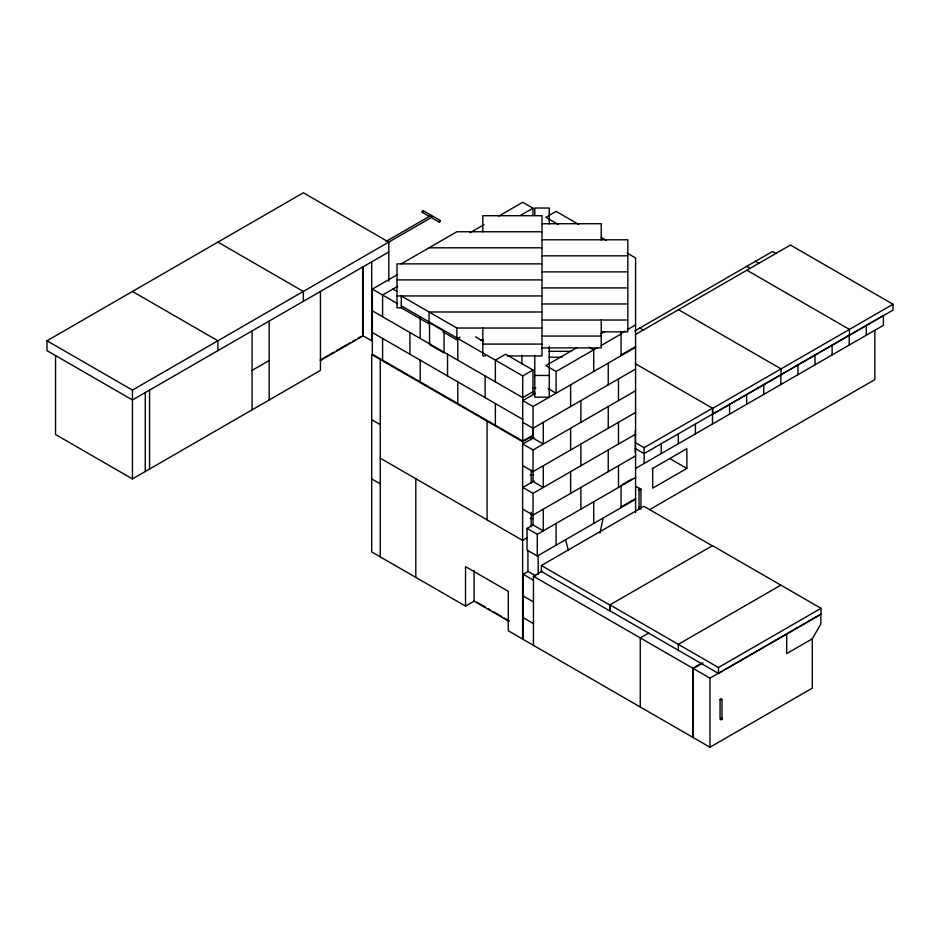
<?xml version="1.0" encoding="UTF-8"?>
<svg xmlns="http://www.w3.org/2000/svg" width="940" height="940" viewBox="0 0 940 940"><rect width="100%" height="100%" fill="white"/><g stroke="black" fill="none" stroke-linecap="round" stroke-linejoin="round"><path stroke-width="1.41" d="M639.27 489.869L639.952 488.694L640.951 489.117L640.974 508.998M599.979 533.109L603.116 518.034M720.064 699.489L721.991 699.489L721.991 719.218L721.027 719.782L720.064 719.218L720.064 699.489L721.991 699.489M639.741 509.515L639.047 508.975L639.047 489.235L640.352 488.706L639.952 490.257M640.974 489.258L639.047 489.235M639.047 508.975L639.682 508.281M430.802 215.742L432.142 216.729M720.604 718.489L721.039 719.57M701.675 663.205L692.874 668.281L692.874 737.36L709.97 747.218L812.289 688.139L812.289 638.812L820.843 624.007L820.843 614.137L709.97 678.151L533.45 576.267L533.45 645.334M721.391 699.971L721.356 698.632L720.557 700.359M422.906 211.888L421.884 211.794L422.906 210.513L440.132 220.43L440.132 221.546L439.168 222.099L431.284 217.551L132.446 390.112L132.446 478.918L55.542 434.515L55.542 355.579M639.682 506.907L638.659 508.188L639.776 508.446M388.796 251.979L132.446 399.982L47 350.644L47 340.785L303.35 192.782L388.796 242.109L388.796 281.213M386.011 241.451L430.32 215.871M401.262 263.858L456.852 231.757L542.016 231.757M532.98 427.912L532.98 435.138L522.722 441.06L372.334 354.239L372.334 289.109L397.397 274.644M470.094 232.674L483.877 224.719M498.917 216.036L522.722 202.288L532.98 208.198L532.98 215.436M252.084 370.384L269.169 360.514M397.632 286.348L382.592 295.031L382.592 316.745M520.443 215.436L532.98 208.198M320.14 360.102L333.888 352.159M336.391 350.714L350.15 342.771M352.653 341.326L355.156 339.88M357.647 338.435L361.406 336.273M320.646 360.396L363.169 335.85L363.169 267.148M132.446 478.918L320.446 370.384L320.446 291.447M460.06 337.131L457.78 338.447L457.78 360.149M401.392 305.888L522.722 375.941L532.98 370.019L532.98 394.624M577.184 347.506L545.846 365.601L556.104 371.523L597.429 347.659M600.989 333.759L604.749 331.585M621.082 333.301L624.701 331.209M627.121 329.822L635.581 324.935M601.165 345.509L621.046 334.029M634.77 330.986L772.516 251.462L776.287 253.636M532.98 391.733L522.722 397.644L372.334 310.823M635.475 334.522L790.458 245.046L893 304.255L893 310.165L712.696 414.27L712.696 408.348L893 304.255M535.318 393.39L522.793 400.616L533.039 406.538L635.581 347.342M621.082 355.014L635.581 346.637M635.581 369.044L533.039 428.252L522.793 422.33M474.077 570.474L474.077 601.165L465.535 606.1L371.711 551.933L371.711 354.591L522.628 441.718L531.171 436.783L531.171 439.685M534.073 437.523L522.793 444.032L533.039 449.954L635.581 390.758M635.581 412.46L533.039 471.657L522.793 465.747M534.073 480.939L522.793 487.449L533.039 493.371L635.581 434.174M635.264 442.576L644.123 447.687L712.485 408.219L712.485 424.011M635.581 455.877L533.039 515.073L522.793 509.163M635.581 499.293L537.292 556.034L527.046 550.111L527.046 528.409L533.309 524.79M635.581 468.414L883.389 325.346L883.389 315.476L644.123 453.609L635.264 448.498M527.505 537.574L522.628 540.394L380.254 458.191M622.292 484.558L631.962 478.977M527.046 528.409L537.292 534.331L635.569 477.591M652.043 468.778L686.858 448.674L686.858 468.414L652.677 488.142L652.677 468.414M621.082 506.966L635.581 498.588M703.014 662.888L693.25 668.528L693.25 737.595L523.192 639.411L523.192 574.293L528.21 571.391M821.008 608.321L718.466 667.518L609.942 604.866L609.942 610.789L718.466 673.439L821.008 614.243L821.008 608.321L712.485 545.67L609.731 604.984L609.731 610.906L541.37 571.438L541.37 565.516L643.912 506.319L712.273 545.788M533.45 576.267L541.992 571.332M649.505 509.703L874.846 379.607L874.846 330.281M648.8 632.996L640.258 637.931L640.258 706.998M780.846 585.138L678.304 644.335L678.304 650.257M812.289 638.812L786.663 653.606L786.663 633.877M542.016 223.732L601.236 223.732L601.236 239.959M542.016 239.782L627.814 239.782L627.814 331.855L601.635 331.855M429.063 247.808L542.016 247.808M542.016 255.833L627.814 255.833M542.016 263.858L397.009 263.858L397.009 307.791L401.404 307.791M542.016 271.883L627.814 271.883M397.009 279.897L542.016 279.897M542.016 287.922L627.814 287.922M397.009 295.947L542.016 295.947M542.016 303.973L627.814 303.973M542.016 311.998L429.063 311.998L429.063 323.83L401.262 307.791L401.262 295.947L456.852 328.037L542.016 328.037M542.016 320.023L627.814 320.023M542.016 336.062L601.236 336.062M480.352 339.88L483.289 339.88M482.808 344.087L542.016 344.087M542.016 347.906L601.236 347.906L601.236 320.023M549.03 351.29L570.815 351.29M485.686 355.931L482.808 355.931L482.808 328.037M507.353 355.931L542.016 355.931L542.016 215.718L482.808 215.718L482.808 231.757M549.03 357.212L562.026 357.212M534.766 375.46L549.265 375.46M533.062 388.185L535.859 388.185M530.195 475.017L533.074 475.017M530.195 518.434L533.074 518.434M440.132 220.43L439.168 222.099M635.522 486.462L640.234 488.647M755.419 261.332L759.191 263.505M746.666 266.384L750.332 268.499M746.877 270.215L849.419 329.411L849.419 335.333M578.688 224.413L556.128 211.383L545.881 217.305L558.407 224.542M601.189 237.397L606.159 240.276M627.121 253.072L635.581 257.959L635.581 512.547M678.516 309.683L781.058 368.88L781.058 374.802M639.858 328.048L643.512 330.163M422.084 212.24L429.145 216.317M635.264 363.639L712.696 408.348M589.145 347.177L593.704 349.809L593.704 371.523M392.838 289.109L396.598 291.283M475.558 336.873L483.078 341.208M532.98 370.019L505.638 354.239L495.38 360.149L495.38 381.863M669.762 458.544L686.858 468.414M548.126 388.62L556.104 393.226L556.104 371.523M372.334 289.109L397.632 303.714M442.952 331.855L456.852 339.88L456.852 328.037M217.904 242.109L303.35 291.447L303.35 301.317M372.334 332.525L522.722 419.358M371.711 419.71L380.254 424.645M132.446 291.447L217.904 340.785L217.904 350.644M541.37 565.516L609.731 604.984M371.711 478.918L380.254 483.853M535.894 575.926L527.916 571.32L527.916 551.063M523.192 574.293L533.45 580.215M523.192 595.995L533.45 601.917M47 340.785L132.446 390.112M523.192 617.709L533.45 623.62M476.803 602.152L485.557 607.205M488.06 608.65L490.562 610.095M493.065 611.529L501.807 616.593M504.31 618.027L509.315 620.917M473.784 601.001L508.798 621.211M565.516 539.748L568.442 550.452M721.556 718.301L721.991 719.218M866.304 325.346L866.304 335.204M849.208 335.204L849.208 345.074M832.123 345.074L832.123 354.944M815.027 354.944L815.027 364.814M797.943 364.814L797.943 374.672M780.846 374.672L780.846 384.542M763.762 384.542L763.762 394.412M746.666 394.412L746.666 404.282M729.581 404.282L729.581 414.14M718.466 667.518L718.466 673.439M709.97 678.151L709.97 747.218M695.4 424.011L695.4 433.88M678.304 433.88L678.304 443.739M661.22 443.739L661.22 453.609M644.123 447.687L644.123 463.479M639.341 507.001L639.341 508.575M639.317 489.634L639.317 490.234M635.299 430.755L635.299 452.457M621.046 331.397L621.046 355.731M621.082 485.263L621.046 507.682M618.485 378.914L618.485 400.628M618.485 422.33L618.485 444.044M618.485 465.747L618.485 487.461M608.239 363.122L608.239 384.836M608.239 406.538L608.239 428.252M608.239 449.954L608.239 471.669M593.704 501.76L593.704 523.474M580.885 400.628L580.885 422.33M580.885 444.044L580.885 465.747M580.885 487.461L580.885 509.163M570.639 384.836L570.639 406.538M570.639 428.252L570.639 449.954M570.639 471.669L570.639 493.371M556.104 523.474L556.092 545.177M549.265 223.896L549.265 208.022L534.766 208.022L534.766 215.248M549.265 346.649L549.265 397.173L534.766 397.173L534.766 355.261M543.285 422.33L543.285 444.044L533.027 438.122L533.039 406.538M543.285 465.747L543.285 487.461L533.027 481.538L533.039 449.954M543.285 509.163L543.285 530.865L533.027 524.955L533.039 493.371M538.173 555.528L538.173 574.34M537.292 534.331L537.292 556.034M531.171 470.164L531.171 483.219M531.171 512.241L531.171 526.753M522.722 375.941L522.722 441.06M522.628 441.718L522.628 639.059L508.258 630.764L508.258 591.295L465.535 566.632L465.535 606.1M521.876 355.214L521.876 363.897M495.38 403.565L495.38 425.28M487.073 421.19L487.073 519.867M485.134 375.941L485.134 397.644M457.78 381.863L457.78 403.565M447.534 354.239L447.534 375.941M420.192 316.745L420.192 338.447M420.192 360.149L420.192 381.863M415.809 478.719L415.809 577.395M409.934 332.525L409.934 354.239M382.592 338.447L382.592 360.149M380.254 359.527L380.254 556.868M371.711 261.849L371.711 340.785L362.652 335.556L362.652 267.207M269.169 321.045L269.169 399.982M252.084 330.915L252.084 409.852M149.542 390.112L149.542 469.048M145.265 392.579L145.265 471.516M444.056 331.232L429.545 322.866L429.545 344.569L444.056 352.947L444.056 331.232"/></g></svg>
